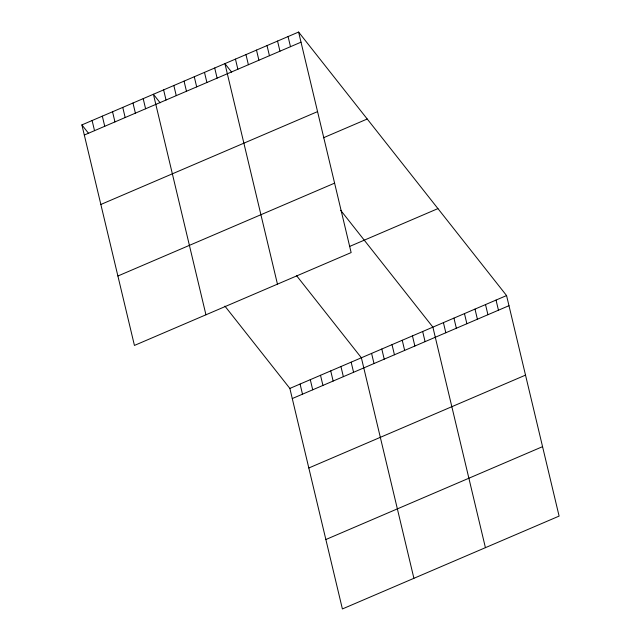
<?xml version="1.0" encoding="UTF-8"?>
<svg xmlns="http://www.w3.org/2000/svg" width="641" height="641" viewBox="0 0 641 641"><rect width="100%" height="100%" fill="white"/><g stroke="black" fill="none" stroke-linecap="round" stroke-linejoin="round"><path stroke-width="0.96" d="M298.602 32.05L351.14 252.578L134.434 345.435L81.896 124.907L298.602 32.05L506.566 295.565L559.104 516.093L342.398 608.95L289.86 388.422L224.911 306.126M84.308 135.043L301.014 42.178M100.853 204.471L317.551 111.614M323.368 137.799L367.229 119.01M117.896 276.007L334.594 183.15M349.786 246.376L437.939 208.605M289.86 388.422L506.566 295.565M292.28 398.558L508.978 305.693M308.818 467.986L525.524 375.121M325.86 539.522L542.558 446.657M231.657 72.161L224.919 63.619L277.457 284.147M340.692 210.312L432.883 327.134L485.421 547.662M160.146 102.808L153.407 94.267L205.945 314.795M296.422 275.478L361.372 357.782L413.91 578.31M81.896 124.907L88.634 133.448M496.038 300.076L498.458 310.204M485.517 304.587L487.929 314.715M474.989 309.09L477.401 319.226M464.461 313.601L466.88 323.737M453.94 318.112L456.352 328.248M443.412 322.623L445.824 332.759M422.667 331.509L425.087 341.645M412.451 335.892L414.871 346.02M402.236 340.267L404.655 350.403M392.02 344.65L394.439 354.777M381.804 349.025L384.223 359.152M371.588 353.399L374.007 363.535M288.073 36.561L290.485 46.689M277.545 41.072L279.965 51.2M351.156 362.157L353.576 372.285M267.025 45.583L269.436 55.711M340.94 366.532L343.36 376.668M256.496 50.094L258.908 60.222M330.724 370.915L333.144 381.042M245.968 54.605L248.388 64.733M320.508 375.289L322.928 385.417M235.447 59.108L237.859 69.244M310.292 379.664L312.712 389.8M300.076 384.047L302.496 394.175M214.703 68.002L217.115 78.13M204.487 72.377L206.899 82.505M194.271 76.752L196.683 86.888M184.055 81.135L186.467 91.262M173.839 85.509L176.251 95.645M163.623 89.892L166.035 100.02M143.191 98.642L145.603 108.778M132.975 103.025L135.387 113.153M122.76 107.4L125.171 117.527M112.544 111.774L114.955 121.91M102.328 116.157L104.739 126.285M92.112 120.532L94.523 130.66"/></g></svg>
